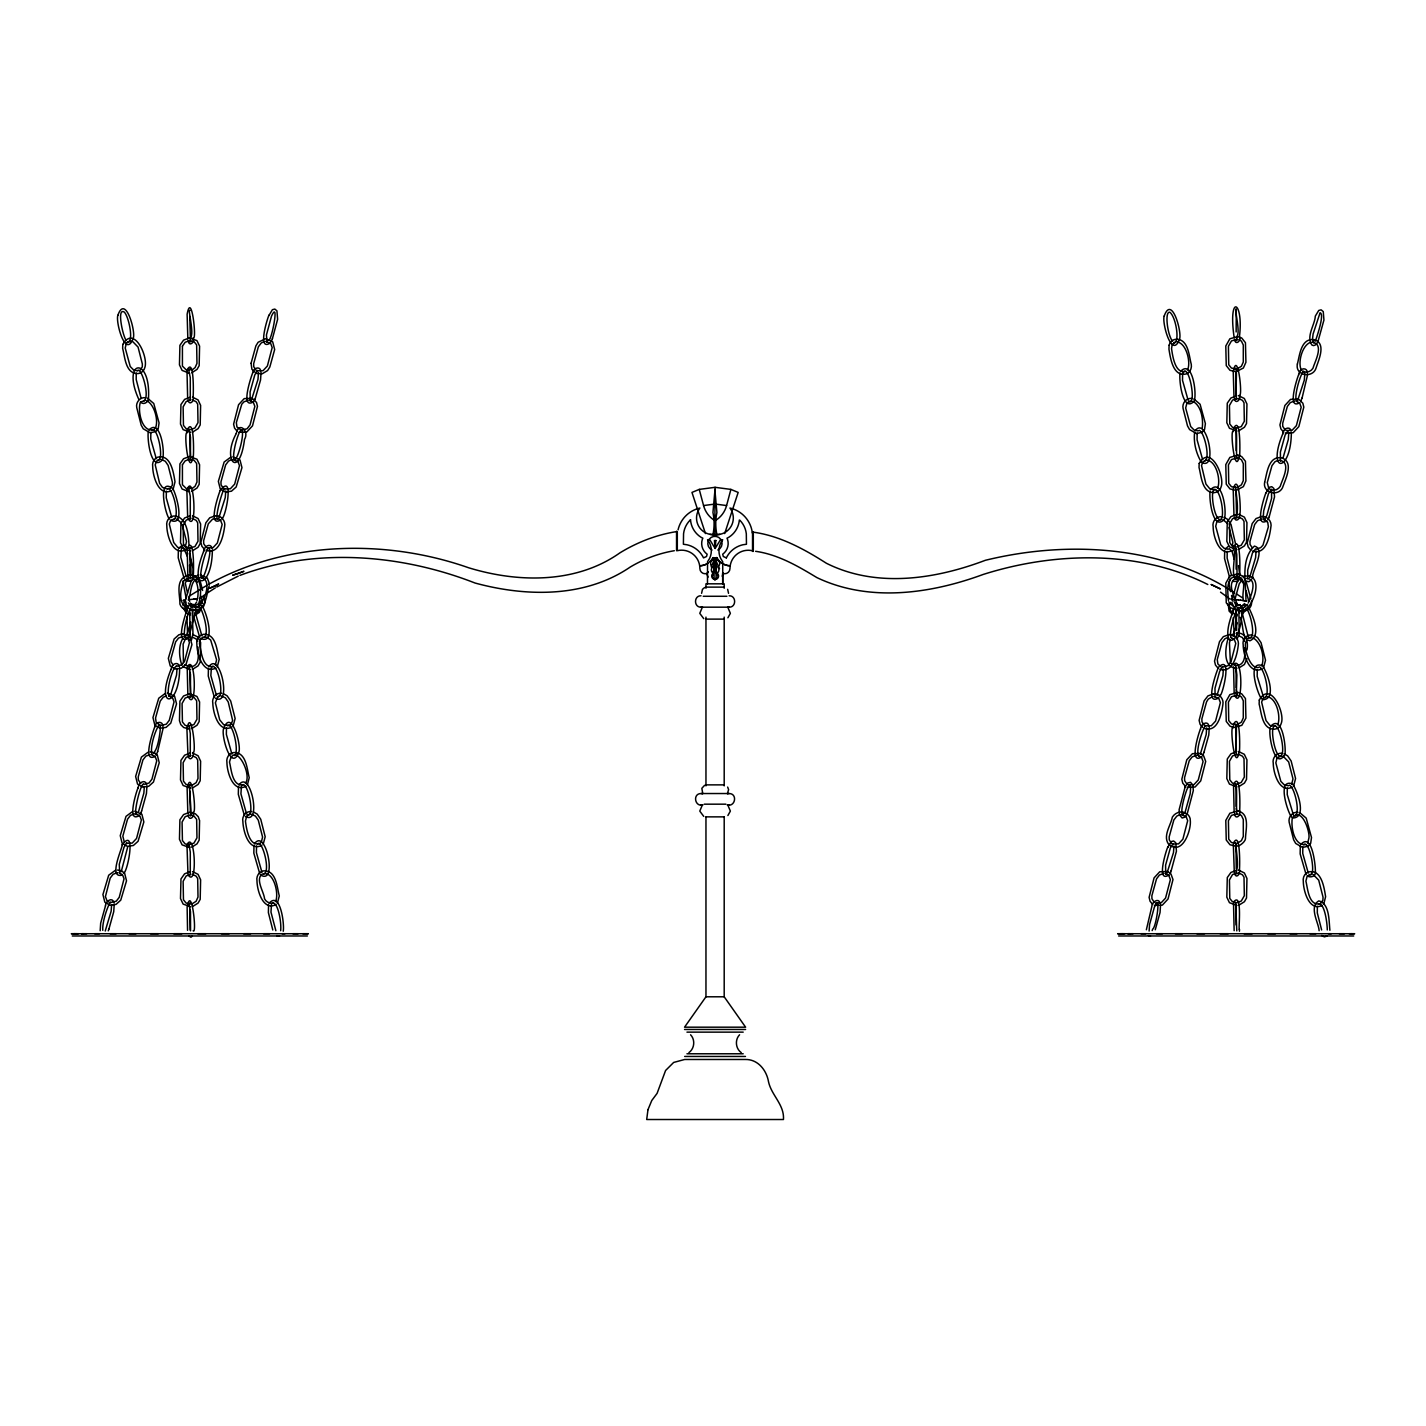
<?xml version="1.0" encoding="UTF-8"?>
<svg xmlns="http://www.w3.org/2000/svg" width="1426" height="1426" viewBox="0 0 1426 1426"><rect width="100%" height="100%" fill="white"/><g stroke="black" fill="none" stroke-linecap="round" stroke-linejoin="round"><path stroke-width="1.5" d="M127.752 846.723L121.246 871.643M163.081 728.454L157.626 751.627M195.772 610.346L188.927 636.78M1146.361 929.77L1151.798 906.669C1151.691 902.319 1158.607 897.132 1160.194 903.3M1307.517 375.02L1302.063 398.086M1239.444 612.823L1239.372 609.793M189.533 373.291L182.1 370.404L179.462 364.878L179.908 345.324L183.562 340.154L189.426 337.891L196.948 340.618L199.587 346.144L199.159 365.698L197.038 369.405L191.708 372.774M186.913 491.827L187.644 516.675M189.533 491.899L182.1 489.011L179.462 483.485L179.908 463.931L183.562 458.762L189.426 456.498L196.948 459.225L199.587 464.751L199.159 484.305L197.038 488.013L191.708 491.382M1236.289 394.556L1235.861 371.794L1243.365 368.033L1245.914 362.293L1245.451 342.703L1241.707 337.998L1237.893 336.607M1233.24 490.455L1233.971 515.303M1235.861 490.526L1243.365 486.64L1245.914 480.918L1245.451 461.311L1241.707 456.605L1237.893 455.215M1233.24 608.938L1233.24 613.394M1236.681 632.574L1236.609 633.982M1236.057 668.812L1236.146 687.778M728.543 593.323L727.652 589.312M187.002 371.402L187.644 398.068M187.198 431.08L187.127 432.898C183.294 429.957 188.749 480.009 193.17 456.338C193.597 461.454 194.988 414.752 187.359 429.654M187.198 549.687L187.858 576.354M187.198 668.295L187.858 694.961M189.605 727.581L189.533 729.114L183.669 727.492L180.781 724.586L179.462 720.7L179.908 701.146L183.562 695.977L189.426 693.713L196.948 696.441L199.587 701.966L199.159 721.52L197.038 725.228L191.708 728.597M187.002 845.85L187.982 874.031M189.747 788.792L189.818 787.259M189.533 847.721L189.605 846.188M1233.526 429.725L1233.437 431.525C1229.497 427.265 1235.13 479.421 1239.497 454.983C1239.854 460.509 1241.422 413.433 1233.686 428.299M1236.128 430.064L1236.146 450.563M1233.526 548.333L1233.437 550.133C1237.447 549.973 1228.267 582.325 1238.552 579.152M1236.128 548.671L1236.146 569.17M1233.526 666.94L1234.185 693.589M1233.33 725.87L1233.24 727.67C1229.301 723.41 1234.934 775.584 1239.301 751.128C1239.729 756.243 1241.101 709.542 1233.472 724.444M1235.932 726.208L1236.289 750.379M1233.526 785.548L1234.15 812.054M1233.33 844.477L1234.31 872.659M1236.128 785.886L1236.146 806.385M1235.932 844.816C1236.502 848.88 1245.308 842.267 1245.468 838.773C1245.575 830.217 1250.406 813.515 1237.893 811.038M1233.526 904.155L1234.15 930.661M1236.128 904.494L1236.146 924.993M1236.805 930.893L1235.629 902.195M1239.426 931.231L1239.497 929.413C1237.804 933.495 1243.026 891.179 1233.9 901.624M1239.747 575.409L1238.534 565.605M1327.285 929.93C1327.178 921.891 1324.398 902.997 1318.622 903.799M1329.905 930.251C1328.836 920.893 1329.727 903.603 1318.765 900.875C1308.587 906.9 1318.783 923.068 1319.121 930.732M716.904 534.643A54.313 54.313 0 0 1 716.904 512.504L714.925 490.366L712.947 512.504A54.313 54.313 0 0 1 712.947 534.643L716.904 534.643A16.595 16.595 0 0 0 729.969 508.048A29.019 29.019 0 0 1 752.358 533.092M298.123 933.727L292.936 933.709M1344.451 933.727L1339.264 933.709M187.002 490.009C194.203 469.404 197.679 536.515 187.982 518.208M187.002 608.635L187.448 605.854M190.139 636.656L189.658 609.526M1236.271 310.137L1236.146 331.955M1233.33 488.655C1239.426 469.368 1241.654 519.064 1239.301 513.913C1241.351 518.547 1235.023 523.538 1234.31 516.836M183.098 605.747L184.364 601.006M202.1 605.747L199.319 612.467L195.059 614.927M1228.16 603.858L1229.105 611.077L1232.581 614.553M182.902 581.024L186.2 598.599M188.981 545.124C188.535 535.748 187.412 516.319 173.794 515.998C168.945 516.301 165.879 521.488 166.824 525.998C166.842 534.75 172.493 556.39 185.808 549.812M192.581 615.604L193.045 609.045M150.853 432.345L150.746 439.012L156.272 458.726M166.361 491.15L166.254 497.817L171.78 517.513M196.414 609.419L196.307 616.085L201.85 635.782M226.467 727.706L226.36 734.372L231.903 754.069M238.481 786.492L238.32 794.353L244.292 815.066M253.988 845.279L253.828 853.14L259.799 873.871M256.52 845.975L256.413 852.641L261.956 872.355M268.551 904.761L268.391 912.64L272.794 929.984M280.672 930.697C281.653 922.462 277.91 901.357 272.295 903.05M283.239 931.249C284.576 924.191 280.298 890.68 269.104 903.211M1180.086 372.935C1178.714 379.69 1182.742 413.522 1194.204 401.116C1197.074 393.113 1192.279 358.995 1180.639 371.366M1182.617 373.63L1182.51 380.296L1188.054 399.993M1194.596 432.559C1193.419 442.559 1196.147 453.664 1201.387 462.184M1197.18 433.112L1197.074 439.778L1202.599 459.475M1210.139 491.204C1208.767 497.977 1212.795 531.809 1224.257 519.403C1227.251 511.453 1222.1 477.193 1210.692 489.653M1224.667 550.846L1224.542 558.564L1229.675 577.762M1227.233 551.399L1227.126 558.047L1231.476 575.141M1242.438 611.701L1243.151 609.045M1257.286 669.667L1257.179 676.334L1263.489 697.011M1270.227 727.902C1268.088 734.497 1274.88 771.448 1284.915 754.39C1286.288 747.616 1282.277 713.802 1270.816 726.208M1300.28 846.188L1300.155 853.907L1306.127 874.619M187.145 369.976C194.899 355.127 193.312 402.203 192.973 396.66C195.023 401.294 188.695 406.285 187.982 399.583M187.359 548.261C195.095 533.413 193.526 580.489 193.17 574.945C195.219 579.58 188.892 584.571 188.179 577.869M187.359 666.869C195.719 651.825 197.109 714.159 188.179 696.494M187.145 844.424C194.899 829.914 197.822 887.899 188.339 875.261M1233.686 546.907C1241.422 532.041 1239.854 579.116 1239.497 573.591L1238.677 578.92M1233.686 784.122C1241.422 769.274 1239.854 816.332 1239.497 810.806C1241.547 815.44 1235.219 820.431 1234.506 813.729M1233.472 843.051C1241.226 828.203 1239.64 875.279 1239.301 869.735C1240.923 873.033 1236.449 879.361 1234.666 873.888M1246.948 658.759L1244.417 664.48L1239.069 667.849M136.254 373.006L136.201 379.53L141.049 397.997M148.322 431.65C146.949 438.424 150.96 472.256 162.421 459.849C165.398 452.202 160.336 417.711 148.874 430.099M178.375 549.937L178.214 557.798L184.168 578.51M193.027 576.567L193.187 568.689L189.266 553.27M208.428 668.206L208.267 676.084L214.239 696.797M1239.39 577.173L1236.912 581.345L1232.634 581.434M1287.304 788.097L1287.232 794.603L1293.542 815.298M1302.811 846.884L1302.74 853.408L1308.284 873.104M1317.357 906.366L1317.303 912.89L1321.635 929.966M705.46 533.574L691.966 492.416L699.239 489.403L703.571 505.553A24.866 24.866 0 0 0 715.068 520.74A24.866 24.866 0 0 0 726.583 505.553L730.896 489.403L738.169 492.416L724.693 533.574M185.647 599.473L191.423 580.15M188.25 599.954C191.779 593.145 189.622 580.596 198.749 577.797M105.488 905.831L100.676 923.175L100.177 930.715M138.197 787.722L138.179 787.812C137.983 786.35 125.417 824.585 139.409 815.44M170.906 669.614L170.87 669.703C154.828 709.631 179.498 708.045 179.64 667.992M203.615 551.523L203.579 551.595C187.537 591.523 212.207 589.936 212.349 549.883M236.288 433.486C221.565 460.099 239.301 479.992 244.541 439.333C249.603 431.044 238.712 420.973 236.306 433.415M269.015 315.306L268.997 315.396C268.801 313.934 256.234 352.169 270.227 343.024M190.799 622.021L186.663 635.443M108.911 929.092L113.723 911.749L114.24 904.209M141.62 810.984L146.432 793.64L146.931 786.1M272.437 338.586L277.624 319.299L276.929 310.85L274.826 309.068L272.402 309.692L268.997 315.396M209.248 585.747C206.253 593.929 206.681 609.383 194.809 610.275C189.961 610.595 185.558 606.442 185.523 601.612M1231.975 600.239L1236.805 582.806L1240.638 577.78M1234.577 600.702L1239.265 583.751L1242.189 579.919M1167.841 847.222L1167.805 847.311C1167.609 845.85 1155.042 884.084 1169.035 874.94M1200.532 729.132L1200.514 729.203C1200.318 727.759 1187.751 765.976 1201.744 756.85M1233.24 611.023L1233.205 611.094C1217.18 651.022 1241.85 649.436 1241.975 609.401M1265.949 492.915L1265.914 493.004C1266.003 491.738 1253.026 529.189 1267.019 520.793M1298.658 374.824L1298.623 374.895C1298.712 373.648 1285.735 411.098 1299.728 402.702M1282.634 434.181L1282.616 434.253C1266.573 472.986 1290.94 473.735 1291.368 432.541M1237.126 622.77L1232.991 636.192M1171.245 870.502L1176.432 851.215L1175.755 842.766L1173.634 840.984L1171.209 841.607L1167.805 847.311M1203.954 752.393L1208.767 735.05L1209.284 727.492M1269.354 516.176L1274.541 496.89L1273.864 488.458L1271.742 486.676L1269.318 487.3L1265.914 493.004M1155.256 929.77L1160.051 912.497L1160.55 904.957M1248.285 602.984C1250.388 596.638 1258.677 579.116 1246.52 578.35M190.014 310.494C187.145 307.356 194.613 333.096 190.549 337.784L189.961 341.937L190.977 341.509M1236.342 309.139C1233.615 306.501 1240.887 332.276 1236.877 336.429L1236.289 340.564L1237.073 340.119M181.316 549.491L180.799 557.299L186.343 576.995M211.387 667.778L210.852 675.567L216.395 695.282M241.44 786.047L240.923 793.854L246.448 813.551M271.493 904.334L270.976 912.123L275.878 930.715M1182.582 373.772C1188.339 359.619 1197.234 406.784 1188.821 400.973M252.937 372.436C253.365 368.211 259.889 365.609 260.78 370.974M220.228 490.544C234.951 471.346 225.308 519.866 221.636 518.672M254.345 400.581L255.129 398.941M204.221 549.901C204.631 545.837 210.959 543.039 211.993 548.244M187.519 608.635C188.161 603.145 195.95 602.467 195.647 608.635M171.512 667.992C171.94 663.767 178.464 661.183 179.355 666.53M154.81 726.743C155.452 721.253 163.241 720.576 162.956 726.743M122.119 844.852C136.843 825.672 127.199 874.174 123.527 872.979M138.536 811.733L143.866 793.07L144.329 786.51M140.211 814.246L141.014 812.606M1299.264 373.202C1299.888 367.694 1307.678 367.035 1307.392 373.184M1283.24 432.559C1283.685 428.335 1290.209 425.732 1291.083 431.08M1318.105 341.081L1323.934 320.048L1323.257 311.617L1321.136 309.834L1318.729 310.458L1315.307 316.144C1314.915 324.754 1305.753 336.625 1311.973 345.092C1314.754 346.946 1317.357 343.256 1318.159 340.957M1282.972 458.174L1288.302 439.511L1288.765 432.951M1233.847 609.401C1234.274 605.177 1240.816 602.574 1241.689 607.939M1267.964 519.438L1268.748 517.798M1251.957 578.796L1252.741 577.173M1185.131 786.867L1187.715 782.999L1190.567 782.321L1192.902 785.209L1193.33 790.539L1187.288 813.497L1184.756 817.223L1182.136 817.989L1179.552 815.03L1179.124 809.701L1185.184 786.742M1219.248 696.904L1220.032 695.264M1202.546 755.637L1203.348 754.015M1169.855 873.746L1170.639 872.106M202.403 603.448L201.405 596.389M252.972 372.311C253.275 370.475 238.748 410.741 253.543 401.776M272.455 338.497L271.029 341.83M220.281 490.419C220.567 488.583 206.057 528.832 220.834 519.884M255.094 399.066L260.548 379.976L261.065 372.436M203.579 551.595L204.257 549.776M187.572 608.51C188.089 606.852 173.259 646.352 188 638.135M170.87 669.703L171.548 667.867M154.864 726.618C155.381 724.961 140.55 764.461 155.291 756.243M138.179 787.812C138.037 783.284 145.22 778.275 146.646 784.639M122.155 844.727C123.509 845.475 107.681 878.434 121.727 875.207M157.662 751.555L156.236 754.889M105.471 905.902C105.328 901.392 112.511 896.366 113.937 902.747M140.96 812.731L141.637 810.913M108.251 930.839L108.929 929.021M1298.623 374.895L1299.3 373.077M1282.616 434.253L1283.293 432.434M1302.098 397.997L1300.672 401.33M1233.205 611.094L1233.9 609.276M1268.712 517.923L1269.39 516.105M1252.688 577.298C1251.244 572.575 1266.395 549.028 1254.399 546.105C1240.263 559.402 1246.074 582.699 1245.914 599.526M1200.514 729.203C1200.371 724.693 1207.555 719.667 1208.981 726.03M1219.996 695.389C1221.85 697.635 1233.151 653.447 1218.624 667.136C1218.303 666.744 1203.366 706.476 1218.446 698.098M1203.294 754.14L1203.972 752.304M1170.586 872.231L1171.281 870.413M1152.155 930.59L1152.743 929.039C1156.183 927.47 1161.53 890.822 1154.311 907.399L1149.57 924.511L1149.106 931.071M1202.225 428.21C1203.401 419.458 1201.458 405.875 1193.045 401.472M1232.278 546.479L1232.848 542.272L1229.087 527.477M1229.943 579.901L1228.945 583.715L1230.567 591.612M1233.971 664.177C1243.294 655.532 1242.741 711.788 1234.506 695.122M185.683 601.754L184.881 607.815L186.949 611.398M200.3 607.815L198.232 611.398L194.667 613.465M1230.424 602.325C1227.323 607.351 1231.44 614.481 1237.34 614.303M1246.52 608.777L1242.082 614.553M196.663 602.057L193.9 605.943M198.267 604.891C202.439 594.963 202.51 569.437 185.362 576.229C175.416 581.612 180.122 595.284 179.908 604.071C180.977 607.387 184.061 609.793 187.483 610.275M1228.142 638.42C1225.219 647.547 1222.456 668.099 1237.002 668.206M1230.406 639.811L1229.444 642.716L1230.388 662.43M268.765 340.493C272.081 338.96 279.407 299.317 271.51 316.126L266.43 335.003L267.036 342.097M170.657 694.801L176.557 674.961L177.038 668.402M153.955 753.534L155.131 750.807C158.571 746.154 162.118 723.142 159.142 724.782C154.347 731.716 149.16 750.379 152.582 755.334M105.239 931L111.157 911.161L111.62 904.601M1315.093 341.242L1316.269 338.515C1317.802 333.88 1324.469 313.97 1320.084 312.722L1313.096 334.005L1312.508 339.21L1313.827 342.935M1249.675 577.459L1255.593 557.619L1256.056 551.06M1216.966 695.567L1222.884 675.728L1223.365 669.15M1200.282 754.301L1206.2 734.461L1206.663 727.902M190.121 369.013L188.499 368.942L190.282 377.64L190.282 400.474M190.121 487.621L188.499 487.549L190.282 496.248L190.282 519.082M178.927 548.368L182.047 545.32M190.335 665.906L188.695 665.835L190.478 674.534L190.478 697.367M208.98 666.655C220.281 650.238 232.099 707.795 215.326 698.116M239.033 784.924C250.352 768.507 262.152 826.082 245.379 816.403M192.35 936.116L190.959 937.203L189.034 936.044M254.541 843.729C265.913 827.223 277.678 885.403 260.744 875.047M1195.184 430.866C1206.414 414.467 1218.446 471.739 1201.53 462.327M1225.255 549.135L1228.606 546.033M1300.868 844.477C1312.027 831.821 1315.503 865.493 1315.36 870.751C1317.196 880.198 1300.993 876.348 1311.813 874.245M727.385 793.605L728.615 789.683L727.652 787.081M257.536 843.818C262.313 839.326 271.118 872.373 263.578 873.96M251.368 400.278L257.981 379.405L258.462 372.828M218.677 518.369L225.272 497.496L225.754 490.936M1166.878 873.443L1173.491 852.57L1173.955 846.01M138.732 399.227C120.925 359.887 151.067 355.252 148.464 398.656C148.215 402.488 143.224 405.394 140.514 401.936C137.181 410.26 141.958 433.914 154.24 429.351M155.131 428.566C159.07 421.686 154.561 404.36 146.718 400.706M173.134 489.278L175.006 481.863C173.58 473.289 171.12 454.021 157.751 457.176C153.901 458.512 151.976 462.915 152.707 466.765C152.725 475.518 158.375 497.157 171.69 490.58M175.327 518.654L170.639 520.365L169.32 524.055L173.722 542.522L177.822 547.513L183.223 547.869M217.305 666.798L219.176 659.382C216.805 650.916 216.449 633.875 203.722 634.285C198.963 634.713 195.95 639.811 196.877 644.285C196.895 653.037 202.545 674.676 215.861 668.099M247.358 785.066L249.229 777.669C246.965 769.256 246.431 752.072 233.775 752.554C229.033 752.981 226.003 758.079 226.93 762.553C226.966 771.306 232.598 792.945 245.914 786.368M261.243 842.445L262.58 837.115L258.284 820.182L255.486 816.135L251.386 814.246M1187.448 369.994C1190.977 363.683 1187.127 344.094 1177.484 341.901M1291.724 784.05L1292.99 778.899L1288.658 761.912L1283.204 756.297M1293.685 785.833L1295.574 778.507L1291.136 760.985L1287.589 755.833L1284.006 753.766M1307.25 875.849L1305.895 881.108C1307.678 888.113 1308.712 906.152 1319.745 903.763M1323.738 904.102L1325.61 896.704C1324.184 888.113 1321.742 868.862 1308.373 871.999C1304.54 873.354 1302.58 877.739 1303.311 881.589C1303.346 890.341 1308.979 911.98 1322.294 905.403M705.959 816.955L705.959 996.792L684.551 1027.183L745.602 1027.183L724.194 996.792L724.194 816.955M183.045 638.064C178.197 645.728 179.052 656.905 181.833 665.211M185.006 639.864L183.134 644.071L183.437 662.448M1244.595 603.537L1240.014 607.868M1247.572 604.428L1243.971 607.636L1238.231 607.904M1244.238 610.31L1241.333 613.233M739.577 1034.777C734.729 1039.75 735.566 1048.645 741.253 1052.638M1251.137 579.99L1248.873 581.719L1246.342 581.184M1236.431 577.566L1234.506 579.384M140.693 401.972L145.274 400.367M170.71 520.365C186.289 527.281 175.416 491.81 172.671 488.494C156.504 476.32 165.897 517.103 169.623 519.028M185.291 546.746L186.539 541.595L182.225 524.59M203.08 607.672L205.201 602.235L204.078 596.282M215.344 665.015L216.592 659.792L210.656 639.989L206.823 637.262L202.884 637.155L200.032 639.668L199.462 643.786C201.226 650.702 202.171 668.723 213.294 666.441M233.133 725.941L235.13 718.508L230.691 701.004L227.144 695.852L223.561 693.767M245.415 783.302C252.723 774.175 234.434 740.147 229.515 762.072C231.279 768.97 232.242 787.009 243.347 784.728M263.204 844.228L265.183 836.777L260.744 819.273L257.215 814.121L253.614 812.054M275.468 901.571C279.407 894.458 273.667 869.147 261.814 874.316C255.397 879.967 263.881 891.589 264.576 898.861C266.02 902.123 270.869 904.084 273.275 903.068M277.321 903.46L279.3 895.938C276.929 887.471 276.555 870.43 263.828 870.84C259.086 871.268 256.056 876.366 256.983 880.84C257.019 889.592 262.651 911.232 275.967 904.654M1217.501 488.262C1220.834 481.578 1217.198 462.38 1207.537 460.17M1261.671 665.782C1265.022 658.349 1261.422 642.199 1253.151 638.028M1263.525 667.671L1265.522 660.22L1261.065 642.716L1257.536 637.565L1253.953 635.497M1277.625 724.818C1280.958 718.151 1277.304 698.936 1267.643 696.726M1307.678 843.105L1308.925 837.953C1310.066 831.625 1301.885 806.421 1292.366 817.74C1290.726 826.135 1293.756 845.832 1305.485 844.584M191.494 640.007L192.973 633.893L192.26 609.187M190.014 784.942C188.107 780.753 192.385 816.617 190.478 815.975M727.884 617.779L730.379 613.358L727.795 607.262M727.884 815.529L730.379 811.109L727.795 805.013M151.744 430.367C157.52 425.162 164.703 461.008 157.733 460.206M195.273 605.747L197.786 604.071L201.636 605.444M211.868 666.922C217.661 661.789 225.165 697.777 217.643 696.654L215.397 702.84L219.711 719.845L223.757 724.8L229.105 725.549L231.297 724.051L232.616 720.38L228.213 701.913L225.433 697.849L221.315 695.977M227.358 725.727C232.616 721.075 239.657 752.536 234.47 755.62M241.921 785.209C247.589 779.309 255.735 818.916 247.09 814.389M1303.756 844.762C1309.193 839.112 1316.305 874.405 1310.458 874.762L1309.531 874.477M702.358 607.262L699.774 613.358L703.749 618.652M702.358 805.013L699.774 811.109L703.749 816.403M137.894 370.19C142.154 368.906 149.89 396.713 144.151 400.831M140.122 370.118L142.279 366.892L142.35 364.004L138.055 347.071L132.6 341.474M167.947 488.476C172.635 487.817 179.801 515.125 174.204 519.1M170.175 488.387L172.296 485.286L172.421 482.362L168.108 465.357L165.327 461.293L161.209 459.422M187.59 578.528L185.255 583.091L187.501 593.056M688.883 1052.638C694.569 1048.645 695.407 1039.75 690.576 1034.777M1242.474 605.622L1246.93 605.373M1320.797 903.228L1322.9 900.109L1323.043 897.186L1318.711 880.181L1313.275 874.584M1327.25 936.026L1324.308 936.846L1321.759 935.438M200.121 598.367L204.346 595.052M307.374 935.973L72.298 935.973M1353.702 935.973L1118.626 935.973M190.282 903.264L188.695 903.05L190.478 911.749L190.549 930.839M206.021 593.893L215.344 587.851M189.159 596.139L206.895 585.373M704.622 587.53L702.483 589.312L701.592 593.323M704.622 785.298L701.842 788.311L702.768 793.605M186.2 638.741L187.572 637.868M1238.838 605.462L1240.228 604.588M1230.923 635.247L1234.72 633.34M194.328 577.031L198.089 575.248M216.77 587.013L238.267 576.086M208.481 584.446C286.555 540.917 385.287 538.475 468.637 567.762C518.066 582.877 576.068 583.822 619.864 552.896C637.172 542.29 656.459 534.768 676.548 531.613M186.075 576.336L191.601 575.052M197.84 606.906L191.797 607.102M231.796 727.135C218.374 733.695 212.991 712.091 212.813 703.321C211.583 698.08 216.182 692.412 221.672 693.339M260.352 843.229C249.158 847.882 246.288 827.936 245.45 821.109L246.698 815.957L250.085 814.228M261.849 845.422C248.338 851.946 243.151 830.413 242.883 821.608C241.636 816.349 246.235 810.681 251.725 811.608M1232.117 550.579C1218.873 557.138 1213.116 535.516 1213.152 526.764C1211.904 521.506 1216.503 515.838 1221.993 516.782M1235.094 578.671C1226.574 583.84 1235.059 597.957 1237.608 605.194M1262.188 668.847C1248.926 675.425 1243.187 653.803 1243.205 645.033C1241.957 639.793 1246.556 634.124 1252.046 635.051M1292.241 787.134C1278.997 793.694 1273.24 772.072 1273.258 763.32C1272.01 758.079 1276.627 752.393 1282.099 753.338M190.371 580.685L187.822 581.255L185.273 579.847M181.904 548.475L183.241 548.172L180.496 542.718L180.942 523.164L184.596 517.995L190.46 515.731M200.139 609.668L194.31 609.686M1185.256 371.473C1174.935 373.683 1172.671 355.876 1171.548 348.764L1172.136 344.629L1176.04 341.884M1215.308 489.76L1209.979 489.011L1205.933 484.038L1201.53 465.571L1202.956 461.774L1206.111 460.152M1275.432 726.315L1270.085 725.567L1266.038 720.593L1261.636 702.145L1262.973 698.455L1266.217 696.708M190.478 460.152L190.478 437.301L188.909 428.816M190.478 578.76L190.549 575.017C191.672 569.723 189.961 549.866 189.569 547.798M190.282 756.297L190.282 733.463L188.874 725.139M190.282 874.904L190.282 852.071L188.874 843.764M169.141 696.512C165.737 691.2 172.564 666.619 176.521 666.227M136.201 814.709C133.723 812.713 139.873 786.1 143.26 784.015M1238.428 607.387C1236.716 607.013 1227.768 633.821 1231.351 637.921M1205.754 725.424C1203.972 725.638 1194.881 750.593 1198.749 756.083M1173.045 843.532L1170.3 848.114L1165.595 865.154L1165.702 874.102M239.889 575.409C315.164 547.192 400.991 554.108 475.036 583.02C526.069 596.906 584.927 597.993 630.221 567.049C643.768 558.992 658.759 553.324 674.32 550.721M192.742 432.007L198.089 428.638L200.193 424.93L200.62 405.376L198.071 399.922L192.599 397.194M192.742 550.614L198.089 547.245L200.193 543.538L200.62 523.984L198.071 518.529L192.599 515.82M186.396 635.461L188.392 634.695M192.047 666.637C200.531 664.266 197.875 653.447 198 647.083M192.742 669.222L198.089 665.853L200.193 662.145L200.62 642.591L198 637.065L192.599 634.427M1237.322 368.817L1241.404 366.25L1243.294 362.026L1243.294 345.021L1241.422 341.135L1238.962 339.602M192.047 785.245L196.128 782.678L198 778.453L197.679 759.969L196.146 757.562L192.26 755.673M192.742 787.829L198.089 784.46L200.193 780.753L200.62 761.199L198.071 755.744L192.599 753.035M1239.069 430.634L1244.417 427.265L1246.52 423.558L1246.948 404.004L1244.31 398.478L1238.855 395.822M191.708 847.204L197.038 843.835L199.159 840.128L199.587 820.592L198.267 816.706L195.38 813.8L189.426 812.339L183.562 814.585L179.908 819.772L179.462 839.308L182.1 844.852L189.622 847.561M1237.322 487.425L1241.404 484.858L1243.294 480.633L1243.294 463.628L1241.493 459.832L1238.962 458.209M192.047 903.852L196.128 901.285L198 897.061L197.679 878.576L196.146 876.17L192.26 874.281M192.742 906.437L198.089 903.068L200.193 899.36L200.62 879.824L198.071 874.352L192.599 871.643M1239.069 549.242L1244.417 545.873L1246.52 542.165L1246.948 522.629L1244.399 517.157L1238.927 514.447M1237.322 724.64L1241.404 722.073L1243.294 717.848L1243.294 700.843L1241.422 696.975L1238.962 695.442M1239.069 786.475L1244.417 783.106L1246.52 779.398L1246.948 759.844L1244.31 754.301L1238.855 751.662M1237.322 843.265L1241.404 840.68L1243.294 836.474L1243.294 819.451L1241.493 815.654L1238.962 814.05M1239.069 905.082L1244.417 901.713L1246.52 898.006L1246.948 878.452L1244.399 872.997L1238.927 870.27M264.149 341.598L261.279 342.953L258.356 346.785L253.65 363.737L253.757 366.714L256.056 370.225M230.798 457.14L224.132 462.042L218.356 481.364L220.264 488.993L225.415 492.023L231.475 491.186L236.181 486.979L241.957 467.639L239.978 459.921L232.901 456.855M231.458 459.707L228.57 461.061L225.647 464.894L220.959 481.845L221.048 484.822L223.347 488.316M165.38 693.339L158.732 698.241L152.956 717.581L154.864 725.21L160.015 728.223L166.076 727.385L170.763 723.178L176.539 703.856L174.578 696.12L167.484 693.054M166.04 695.906L163.17 697.278L160.229 701.093L155.541 718.044L156.165 722.412L160.514 725.62L166.325 724.158L169.266 720.326L174.061 701.824L172.528 697.795L168.981 695.799M148.072 752.215L141.406 757.117L135.63 776.457L137.538 784.068L142.689 787.099L148.75 786.261L153.455 782.054L159.231 762.732L157.323 755.103L154.061 752.643L150.176 751.93M1310.476 342.365C1301.867 345.413 1297.642 363.274 1301.332 369.994M132.671 811.447L126.023 816.349L120.247 835.672L122.155 843.301L127.306 846.331L133.367 845.493L138.072 841.287L143.848 821.964L141.869 814.228L134.775 811.162M115.363 870.323L108.697 875.225L102.922 894.548L104.829 902.177L109.98 905.207L116.041 904.369L120.747 900.163L126.522 880.822L124.615 873.211L121.442 870.805L117.467 870.038M1277.767 460.455L1274.897 461.828L1271.974 465.66L1267.268 482.612L1268.694 488.191M1242.456 576.692C1272.741 568.885 1244.328 634.855 1231.832 602.36M1227.75 637.44L1224.881 638.795L1221.939 642.627L1217.251 659.578L1217.875 663.946L1220.906 666.78M1212.367 696.672L1208.268 699.114L1206.556 701.859L1201.868 718.811L1201.958 721.788L1204.275 725.281M1179.659 814.763L1176.789 816.135L1173.848 819.968L1169.16 836.919L1169.267 839.896L1171.566 843.39M204.257 637.386C209.087 633.269 204.078 614.873 200.567 608.296M1199.141 430.331C1204.15 431.294 1210.852 459.029 1204.453 461.097M1229.212 548.618L1232.082 551.505L1234.221 559.277M1259.265 666.887C1264.149 668.063 1270.495 693.571 1265.129 697.635M279.532 936.009L276.68 935.616M1289.318 785.173C1294.22 786.332 1300.548 811.84 1295.2 815.904M1237.073 458.744C1235.754 455.66 1237.572 431.935 1235.629 427.747M1237.073 577.352L1236.805 554.554L1235.237 546.051M1237.073 638.955L1239.212 634.32L1238.855 609.526M1237.073 695.959L1236.289 696.405L1236.877 675.015L1235.629 664.962M1237.073 814.567C1235.754 811.501 1237.572 787.758 1235.629 783.587M190.46 397.123L184.596 399.387L180.942 404.556L180.496 424.11L183.134 429.636L190.674 432.363M190.674 399.797L186.2 401.526L183.134 406.856L183.455 425.34L186.093 428.62L188.945 429.654M190.46 429.689L194.934 427.96L198 422.631L197.679 404.146L196.146 401.74L192.26 399.85M190.674 518.404L186.2 520.134L183.134 525.463L183.455 543.948L186.093 547.227L188.945 548.261L194.934 546.568L198 541.238L197.679 522.754L196.146 520.347L192.26 518.458M1236.788 395.751L1230.923 398.014L1227.269 403.184L1226.823 422.738L1229.462 428.281L1237.002 430.991M1237.002 398.424L1232.51 400.153L1229.444 405.501L1229.782 423.968L1232.403 427.247L1235.273 428.281L1241.262 426.606L1244.328 421.258L1244.007 402.774L1242.474 400.367L1238.57 398.478M1236.788 514.376L1230.923 516.622L1227.287 521.738L1226.823 541.345L1229.462 546.889L1237.002 549.598M189.622 696.387L185.148 698.116L182.082 703.464L182.421 721.93L185.041 725.21L187.911 726.244L193.9 724.568L196.966 719.221L196.645 700.736L194.007 697.474L191.137 696.441M1237.002 517.032L1232.51 518.761L1229.444 524.108L1229.782 542.575L1231.315 544.999L1235.201 546.889M1236.788 546.924L1241.262 545.213L1244.328 539.866L1244.007 521.381L1242.474 518.975L1238.57 517.085M190.46 752.946L184.596 755.21L180.942 760.379L180.496 779.933L183.134 785.476L190.674 788.186M190.674 755.62L186.2 757.349L183.134 762.696L183.455 781.163L186.093 784.443L190.46 785.512M189.622 814.995L185.148 816.724L182.082 822.071L182.421 840.538L185.041 843.818L187.911 844.852L193.9 843.176L196.966 837.828L196.645 819.344L194.007 816.082L191.137 815.048M1236.788 665.55C1245.433 664.908 1245.379 654.142 1244.328 647.85M190.46 871.571L184.596 873.817L180.977 878.933L180.496 898.54L183.134 904.084L190.674 906.793M190.674 874.227L186.2 875.956L183.134 881.304L183.455 899.77L186.093 903.05L190.46 904.12M1236.788 751.591L1230.923 753.855L1227.269 759.024L1226.823 778.578L1229.462 784.104L1237.002 786.831M1237.002 754.265L1232.51 755.976L1229.444 761.324L1229.782 779.808L1232.403 783.07L1235.273 784.104M1236.788 784.157L1241.262 782.428L1244.328 777.081L1244.007 758.614L1242.474 756.208L1238.57 754.301M1236.788 870.199L1230.923 872.462L1227.287 877.56L1226.823 897.186L1229.462 902.711L1237.002 905.439M1237.002 872.872L1232.51 874.601L1229.444 879.931L1229.782 898.416L1232.403 901.678L1235.273 902.729M1236.788 902.765L1241.262 901.036L1244.328 895.706L1244.007 877.222L1242.474 874.815L1238.57 872.926M119.748 873.354L119.267 864.388L123.973 847.365L126.718 842.766M110.551 902.123C108.501 904.031 102.066 921.036 102.779 930.322M215.486 515.731L209.711 517.798L205.861 522.807L200.906 542.29L201.868 546.247L204.435 549.295M1294.701 401.009L1290.28 402.595L1287.357 406.428L1282.669 423.379L1282.758 426.356L1285.058 429.85M182.778 633.821L178.82 634.82L174.115 639.026L168.339 658.349L170.247 665.978L175.398 669.008L181.458 668.152L186.164 663.946L191.94 644.623L189.961 636.905L182.867 633.821M1261.814 516.479L1256.039 518.565L1252.188 523.574L1247.215 543.056L1248.196 546.996L1250.745 550.062M1261.992 519.117L1257.589 520.704L1254.648 524.536L1249.96 541.488L1250.049 544.447L1252.367 547.958M1256.431 549.153L1260.744 547.584L1262.955 545.213L1268.374 526.8L1267.75 522.433L1264.434 519.688L1266.894 515.285L1271.6 498.262L1271.493 489.296L1268.409 493.806L1263.703 510.847L1263.222 517.406L1263.81 519.795L1264.809 519.652L1263.4 519.224M150.265 754.568L145.844 756.136L142.921 759.969L138.233 776.92L138.322 779.897L140.621 783.409M1229.105 634.588L1223.33 636.656L1219.48 641.682L1214.524 661.147L1215.487 665.104L1218.054 668.17M134.882 813.8L130.461 815.369L127.538 819.201L122.832 836.153L124.187 841.643M1213.722 693.82L1207.947 695.888L1204.097 700.915L1199.123 720.38L1200.104 724.337L1202.653 727.385M1196.592 755.317L1192.172 756.903L1189.248 760.735L1184.543 777.687L1184.649 780.664L1186.949 784.157M184.239 600.275L183.063 600.435L185.469 600.186M185.255 600.203L185.54 600.168M699.239 489.403L715.068 487.318L730.896 489.403M703.571 505.553L713.16 504.287M701.022 595.783C693.696 595.498 693.696 607.458 701.022 607.173L729.132 607.173C736.458 607.458 736.458 595.498 729.132 595.783M701.022 607.173L702.483 606.977M727.242 804.941C735.406 807.205 737.705 793.551 729.132 793.533L701.022 793.533C692.43 793.551 694.729 807.205 702.893 804.941M727.652 793.729L729.132 793.533M701.022 804.941L702.483 804.745M189.319 599.633L197.376 598.742M193.722 599.098L197.572 598.653M248.284 400.26L243.953 401.829L241.76 404.218L236.342 422.613L236.948 426.98L241.297 430.189L247.126 428.727L250.049 424.895L254.862 406.374L253.329 402.364L249.782 400.367M182.884 636.459L178.553 638.046L175.63 641.878L170.924 658.83L171.031 661.807L173.33 665.3M117.467 872.676L113.135 874.245L110.212 878.077L105.417 896.597L106.932 900.608L109.178 902.23M1163.794 873.425L1159.463 875.011L1156.539 878.844L1151.851 895.795L1151.941 898.772L1154.24 902.266M1150.515 936.08L1148.447 935.616M137.734 370.956L133.598 369.958L130.229 366.518L125.221 347.997L126.468 342.846L131.156 341.135M159.783 459.404L156.539 461.133L155.202 464.823L159.605 483.289L162.386 487.335L167.787 489.243M1198.179 430.955L1194.025 429.957L1190.674 426.499L1185.666 407.996L1187.02 402.738L1191.583 401.134M1228.232 549.242L1224.078 548.244L1220.727 544.785L1215.718 526.283L1216.966 521.132L1221.654 519.403M197.857 607.512L195.112 607.155M219.889 695.959L217.839 696.761M1258.285 667.511C1247.982 669.685 1239.96 634.98 1249.889 640.809C1261.974 635.39 1252.456 614.856 1248.107 606.353M1288.355 785.797L1284.202 784.799L1280.833 781.341L1275.842 762.839L1277.09 757.687L1281.76 755.958M269.585 933.709L263.543 933.709M1315.913 933.709L1309.87 933.709M94.669 933.709L99.463 933.709M1140.996 933.709L1145.773 933.709M83.421 933.709L81.549 933.727L86.736 933.709M250.691 933.709L243.65 933.709M76.826 933.709L73.885 933.727L78.519 933.709M75.168 933.709L71.3 933.727L308.373 933.727L302.847 933.709M205.879 933.709L197.768 933.709M229.14 933.709L221.404 933.709M1123.153 933.709L1117.628 933.727L1354.7 933.727L1350.832 933.709M1252.188 933.709L1244.096 933.709M1129.748 933.709L1127.877 933.727L1133.064 933.709M1275.468 933.709L1267.732 933.709M1297.018 933.709L1289.977 933.709M705.959 587.12L724.194 587.12M703.232 596.282L726.904 596.282M705.959 619.116L724.194 619.116M705.959 784.87L724.194 784.87M704.248 804.175L725.905 804.175M705.959 816.866L724.194 816.866M181.904 933.709L173.812 933.709M116.13 933.709L110.087 933.709M136.023 933.709L128.982 933.709M158.268 933.709L150.532 933.709M1120.212 933.727L1124.847 933.709M1162.457 933.709L1156.415 933.709M1182.35 933.709L1175.309 933.709M1204.596 933.709L1196.86 933.709M1228.232 933.709L1220.121 933.709M705.959 996.792L724.194 996.792M684.551 1029.465L745.602 1029.465M686.958 1032.139L743.196 1032.139M686.958 1053.778L743.196 1053.778M684.676 1056.452L745.459 1056.452M1349.174 933.709L1352.115 933.727M1328.39 933.709L1331.331 933.709M282.063 933.709L285.004 933.709M1191.94 398.496C1186.45 397.569 1181.851 403.237 1183.081 408.478L1187.519 425.911L1189.587 429.565L1196.539 433.575L1202.065 432.292L1204.542 429.493L1205.398 423.665L1200.086 404.253L1193.829 398.941M145.612 397.729C140.105 396.82 135.523 402.471 136.771 407.729L141.192 425.144L143.26 428.798L150.211 432.809L155.737 431.543L158.215 428.727L159.07 422.898L153.758 403.487L147.502 398.175M1251.707 637.689L1248.802 637.386M1298.052 812.374C1292.526 811.43 1287.981 817.134 1289.193 822.356L1293.632 839.789L1295.699 843.443L1302.651 847.454L1308.177 846.171L1310.654 843.372L1311.51 837.543L1306.198 818.132L1299.942 812.82M183.348 545.231L187.234 547.976M1237.821 336.589L1229.872 338.782L1225.79 345.983L1226.253 365.591L1229.978 370.297L1235.95 371.758M1237.536 339.245L1231.476 340.921L1228.41 346.268L1228.731 364.735L1231.369 368.015L1235.754 369.084M1237.821 455.197L1229.872 457.39L1225.79 464.591L1226.253 484.198L1229.978 488.904L1235.95 490.366L1236.556 514.822M1237.536 457.853L1231.476 459.529L1228.41 464.876L1228.731 483.343L1231.369 486.623L1235.754 487.71M1237.821 573.805L1229.872 576.015L1225.79 583.216L1226.253 602.806L1229.978 607.512L1233.882 608.92M1237.536 576.46C1225.041 575.765 1227.929 593.002 1228.41 600.489M190.674 550.971L183.134 548.244M1237.821 692.43L1229.872 694.622L1225.79 701.824L1226.253 721.413L1229.978 726.137L1233.882 727.527L1241.814 725.335L1245.914 718.134L1245.451 698.526L1241.707 693.82L1237.893 692.43M1237.536 695.086L1231.476 696.744L1228.41 702.091L1228.731 720.576L1231.369 723.838L1235.754 724.925M190.46 666.905L184.988 664.962M190.674 669.578L183.134 666.851M1237.821 811.038L1229.872 813.23L1225.79 820.431L1226.253 840.021L1229.978 844.745L1235.95 846.206L1236.289 868.987M1237.536 813.693L1231.476 815.369L1228.41 820.699L1228.731 839.183L1231.369 842.445L1235.754 843.532M1235.7 368.14C1237.643 369.477 1234.577 400.599 1237.108 399.084M1235.665 486.694C1235.362 489.118 1238.909 508.369 1236.681 513.966L1236.092 518.119L1237.108 517.691M1235.7 723.962C1237.643 725.317 1234.577 756.422 1237.108 754.907M1235.665 842.534C1235.362 844.958 1238.909 864.192 1236.681 869.789L1236.092 873.942L1237.108 873.514M257.625 370.421L254.791 374.949L250.085 391.99L250.192 400.938M1280.495 461.061L1280.388 452.095L1285.129 434.983L1288.248 430.777M217.429 518.832C214.827 517.085 222.83 488.066 224.827 488.458M191.975 606.549C187.18 611.736 182.831 632.877 184.774 637.137M1311.92 342.151C1324.968 343.719 1314.719 361.741 1312.972 368.229C1310.922 371.847 1305.485 373.416 1302.384 370.974M265.61 341.384L270.708 343.577L272.188 347.587L267.375 366.019L263.061 370.671L257.215 370.885M1279.229 460.259C1292.259 461.828 1282.01 479.849 1280.263 486.337C1278.035 489.867 1273.186 491.613 1269.675 489.082M1261.903 516.479C1266.751 516.194 1271.119 520.383 1271.101 525.231C1269.96 534.59 1266.948 555.516 1252.545 551.096M232.901 459.493L238.017 461.685L239.479 465.696L234.666 484.127L230.352 488.779L224.506 488.993M215.576 515.713C221.262 515.321 225.825 521.078 224.631 526.515C223.383 535.463 219.675 554.928 206.11 550.276M1229.194 634.588C1234.88 634.178 1239.444 639.935 1238.249 645.39C1237.198 654.267 1233.187 673.696 1219.836 669.186M200.193 574.945L207.287 578.029L209.39 583.697M200.193 577.601C213.276 578.19 204.524 602.663 197.661 606.888L199.319 606.923M1222.225 667.154L1228.036 665.692L1230.977 661.86L1235.772 643.429L1234.239 639.329L1230.691 637.333M1213.811 693.82C1219.48 693.41 1224.061 699.168 1222.866 704.604C1221.619 713.553 1217.911 733.017 1204.346 728.365M1213.811 696.458L1218.856 698.562L1220.389 702.572L1215.576 721.093L1211.28 725.745L1205.416 725.959M175.897 666.388L181.726 664.926L184.649 661.094L189.444 642.591L187.929 638.563L184.382 636.584M1181.102 814.567L1186.147 816.652L1187.68 820.681L1182.885 839.183L1178.571 843.853L1172.725 844.067M143.188 784.496L149.017 783.034L151.94 779.202L156.753 760.771L155.22 756.671L151.673 754.675M110.479 902.605L116.308 901.143L119.231 897.31L124.044 878.79L122.511 874.762L118.964 872.783M1230.923 599.063L1232.367 599.223M1231.725 599.223L1232.563 599.312M1234.025 599.401L1238.41 599.936M1234.132 599.419L1236.199 599.669M1238.285 599.9L1240.62 600.203M1240.495 600.186L1246.859 601.006L1242.545 600.435M726.583 505.553L715.068 504.038L715.068 487.318M1234.88 615.497L1237.34 615.818M727.652 606.977L729.132 607.173M701.022 793.533L702.483 793.729M727.652 804.745L729.132 804.941M1238.855 633.037C1246.948 633.875 1248.32 643.572 1246.948 649.989M1238.517 635.693L1242.474 637.582L1244.328 641.468M1235.201 665.496L1231.244 663.518M192.189 637.048L196.146 638.955L197.697 641.468M753.302 532.165C780.004 535.855 803.979 548.992 826.385 563.252C876.224 588.261 935.135 579.312 985.366 560.293C1067.807 540.133 1161.905 545.445 1234.595 592.788M755.62 551.309C778.043 554.5 797.847 566.086 816.902 577.601C869.2 602.538 930.501 593.822 983.102 574.482C1055.08 551.648 1139.16 549.866 1207.804 584.5M1235.736 602.645L1237.875 604.909M190.478 640.31L189.212 639.65M1237.59 578.457L1240.442 579.437M1242.884 608.26L1240.085 607.316M1240.638 610.453C1246.502 612.93 1252.866 607.03 1251.404 600.988M1237.893 573.822L1243.276 576.46L1245.558 580.186M187.911 607.636C177.555 604.838 180.407 588.421 183.972 580.632C197.59 569.687 199.872 591.612 196.966 600.613M1296.109 401.134L1299.656 403.112L1301.189 407.23L1296.377 425.661L1292.063 430.313L1286.216 430.527M1285.236 432.987L1293.186 432.72L1298.836 426.606L1303.81 407.123L1302.829 403.184L1298.587 399.155L1290.548 399.369L1284.897 405.465L1279.924 424.948L1280.905 428.905L1283.453 431.953M238.926 432.221L246.858 431.953L252.509 425.839L257.482 406.374L256.502 402.417L252.277 398.389L244.22 398.603L238.57 404.717L233.597 424.182L234.577 428.139L237.126 431.205M1198 755.441L1201.548 757.42L1203.081 761.537L1198.268 779.969L1193.954 784.621L1188.108 784.835M1187.127 787.295L1195.077 787.027L1200.728 780.913L1205.701 761.431L1203.651 755.869L1200.371 753.409L1192.439 753.677L1186.788 759.773L1181.815 779.256L1182.796 783.213L1185.345 786.261M207.198 547.869L213.044 547.655L217.358 543.003L222.153 524.483L220.62 520.454L218.392 518.85L212.634 519.117L208.321 523.77L203.633 540.721L203.722 543.698L206.039 547.192M1165.292 873.55L1168.839 875.528L1170.372 879.646L1165.559 898.059L1161.245 902.729L1155.399 902.925M1154.418 905.403L1162.368 905.118L1168.019 899.022L1172.992 879.539L1170.942 873.96L1167.68 871.5L1159.73 871.785L1154.08 877.881L1149.106 897.364L1150.087 901.303L1152.636 904.369M136.29 813.907L139.891 815.993L141.37 820.003L136.557 838.435L132.244 843.087L126.504 843.354M1173.794 342.579C1180.104 343.274 1176.165 317.16 1169.837 312.223C1164.382 311.046 1167.537 335.449 1172.546 341.206M127.484 341.812C133.955 342.846 129.178 317.285 124.329 312.116C116.469 307.053 122.921 336.572 126.219 340.44M188.606 612.663L190.531 613.465M190.139 614.927L185.879 612.467L183.419 608.207M1223.9 517.21L1227.483 519.278L1231.012 524.429L1235.576 543.966M1223.098 519.741L1227.857 523.841M176.771 518.993L181.53 523.075M193.508 575.498L195.415 576.371M1238.962 576.817C1247.483 580.578 1241.476 592.521 1243.294 599.241M1232.741 605.907L1228.713 601.861M1255.54 548.867L1252.42 553.092L1247.697 570.204L1247.786 578.796M1262.687 699.703C1277.322 699.649 1267.358 672.519 1262.527 665.692C1246.342 659.632 1257.803 694.658 1261.511 698.74M1292.74 817.989C1307.375 817.918 1297.41 790.788 1292.58 783.961C1276.395 777.901 1287.856 812.927 1291.564 817.009M1222.617 666.851L1219.693 671.272L1214.988 688.312L1215.077 696.904M1236.342 593.84L1242.242 597.672M1220.549 592.164L1229.8 598.938M1240.388 579.402L1244.488 584.393M1218.891 519.242C1225.397 523.164 1222.26 495.517 1216.057 489.795C1209.444 485.803 1213.187 513.485 1218.107 518.28M1278.855 755.655C1286.163 759.238 1281.742 731.698 1276.181 726.351C1269.211 722.608 1273.757 750.005 1278.231 754.835M183.615 548.012L187.341 556.39M190.3 604.285L191.173 605.408M1236.966 607.191L1234.453 602.182M190.656 606.424L188.339 602.931M200.62 638.491C216.895 645.247 205.576 609.508 201.797 605.587M197.091 577.566L200.638 582.717L202.599 590.471M195.38 579.58L197.483 582.129M192.439 605.622L190.353 603.073M1246.128 608.082C1251.475 614.285 1255.86 638.812 1249.426 637.921C1241.28 641.843 1243.686 620.595 1240.05 617.351M1248.16 636.549L1242.313 613.376M199.676 637.297L193.722 616.585M188.82 639.151L188.339 638.046M1246.092 581.576L1250.887 598.973M188.339 756.653C190.121 762.126 194.596 755.78 192.973 752.5C196.788 755.423 191.334 705.389 186.913 729.043L187.982 755.423M200.816 601.006L201.779 603.287M199.515 601.754L200.585 605.747M1190.46 786.189L1189.569 784.781L1187.02 789.309C1184.614 795.245 1179.783 812.374 1182.724 815.44C1183.598 810.271 1190.692 814.852 1190.318 820.663C1191.263 830.485 1182.19 856.456 1168.482 844.067C1162.743 835.761 1170.746 825.476 1172.35 817.116C1174.881 812.963 1180.389 810.699 1184.988 812.624L1190.175 793.819L1190.657 787.259M1304.523 372.329C1302.74 365.448 1292.063 399.868 1297.321 401.437L1304.309 380.154L1304.772 373.594M242.188 430.937C240.424 424.627 232.099 451.044 233.846 459.172C235.682 464.502 243.347 440.741 242.438 432.185M1234.506 339.299C1235.219 345.983 1241.547 340.992 1239.497 336.376C1243.722 300.423 1227.839 293.346 1234.15 337.623M1234.31 398.228C1235.023 404.913 1241.351 399.94 1239.301 395.305C1243.115 398.228 1237.661 348.194 1233.24 371.847L1233.971 396.695M188.179 340.654C188.892 347.356 195.219 342.365 193.17 337.73C197.109 341.99 191.494 289.834 187.127 314.29L187.84 338.978M188.179 815.102C188.892 821.786 195.219 816.795 193.17 812.178C197.002 815.102 191.547 765.049 187.127 788.721L187.858 813.569M1246.11 590.774L1248.802 601.398M1231.547 595.48L1233.027 601.291M189.515 564.928L190.496 575.872L189.747 553.591M188.571 597.316L189.658 601.558M1236.538 514.679L1236.823 516.069M1234.31 635.443L1233.24 617.708M1236.734 692.965L1237.037 694.355M190.211 516.034L190.496 517.442M190.71 695.728L189.747 672.216M190.407 338.497L189.747 316.376M190.407 812.927L189.747 790.824M1236.752 693.107L1236.289 689.649M190.442 457.247L189.747 434.983M187.626 635.14L186.913 616.923M1245.041 604.25L1245.308 606.317M1236.253 609.811L1236.681 630.417M1236.289 808.257L1236.502 810.057M190.175 930.037L189.747 909.431M187.555 930.322L187.127 907.328C191.494 882.872 197.109 935.046 193.17 930.786M716.85 575.284A164.008 163.366 -4.8 0 1 715.103 558.083L715.638 565.748A163.313 161.815 -4.8 0 0 716.85 575.284A5.009 5.009 0 0 1 715.495 579.526M715.478 563.84L715.638 565.748M1236.075 629.971L1235.861 611.166M753.302 531.862L753.302 551.434M752.536 531.862L752.536 551.434M724.194 588.261L724.194 583.822L705.959 583.822L705.959 588.261M724.194 617.119L724.194 785.869M722.732 583.822L722.732 561.773L720.665 558.422A17.878 17.878 0 0 1 720.665 543.11L722.732 539.741L720.486 539.741L715.139 548.475L709.791 539.741L707.546 539.741L709.613 543.11A17.878 17.878 0 0 1 709.613 558.422L707.546 561.773L707.474 583.822M722.679 572.789L722.679 583.822M715.068 516.568L715.068 520.74M714.925 490.366L714.925 534.643M714.925 558.707L714.925 580.043M705.959 617.119L705.959 785.869M677.314 531.666L677.314 550.686A18.253 18.253 0 0 1 699.685 565.783A15.704 15.686 48.6 0 0 708.33 563.003A15.722 15.722 0 0 1 699.685 565.783L699.881 568.528A5.223 5.223 0 0 0 707.189 573.323A6.435 6.435 0 0 0 708.116 577.102M676.548 531.238L676.548 550.686M722.18 576.229A6.435 6.435 0 0 0 722.679 573.323A5.223 5.223 0 0 0 729.969 568.528L730.183 565.783A18.253 18.253 0 0 1 752.536 550.775M714.283 557.958A36.096 35.953 20.2 0 1 711.235 566.924M708.348 571.773A36.096 35.953 20.2 0 1 707.189 573.323M714.355 579.526A5.009 5.009 0 0 1 713 575.284A164.008 163.366 4.8 0 0 714.747 558.083L714.212 565.748A163.313 161.815 4.8 0 1 713 575.284M712.02 550.008A7.13 7.13 0 0 1 709.31 539.081A7.13 7.13 0 0 1 720.558 539.081A7.13 7.13 0 0 1 717.831 550.008M719.506 568.6A36.096 35.953 -20.2 0 1 715.585 557.958M678.045 529.884A29.019 29.019 0 0 1 699.881 508.048A16.595 16.595 0 0 0 712.947 534.643M719.934 534.34A34.064 34.064 0 0 1 709.916 534.34M690.523 519.777L690.523 520.062A22.709 22.709 0 0 0 701.022 537.263L702.858 538.19L702.323 539.385A13.244 13.244 0 0 0 707.136 554.197L706.547 556.496L703.535 557.887A24.349 24.349 0 0 0 686.797 544.732L683.393 544.251L683.553 533.77A22.941 22.941 0 0 1 690.131 520.134L690.523 519.777M200.781 574.535C201.654 588.35 209.925 558.992 209.854 551.648C208.945 538.155 200.656 567.334 200.781 574.66M251.065 363.274L251.903 369.263L256.234 373.345L262.224 373.772L267.589 370.564L269.835 366.981L274.665 349.548L272.687 341.812L265.61 338.746L258.142 342.24L255.896 345.841L251.065 363.274M1264.684 482.131C1262.26 492.647 1277.981 497.032 1282.509 487.728C1285.218 479.546 1294.808 461.703 1281.225 457.746C1268.195 456.124 1266.965 473.592 1264.684 482.131M1297.393 364.022C1294.826 375.787 1313.168 378.763 1316.162 367.73C1318.569 360.029 1326.804 343.006 1313.934 339.655C1300.904 338.033 1299.674 355.484 1297.393 364.022M117.877 315.289C115.381 321.723 125.631 359.566 133.295 338.087C135.844 331.563 125.381 293.809 117.877 315.289M223.543 728.918C221.048 735.353 231.297 773.195 238.98 751.716C241.297 744.746 231.119 707.492 223.543 728.918M1164.204 316.055C1161.691 322.49 1171.94 360.332 1179.623 338.853C1181.94 331.866 1171.762 294.629 1164.204 316.055M715.834 540.525L715.139 548.475L714.444 540.525L715.834 540.525M647.974 1109.678L646.691 1119.517L783.462 1119.517C784.46 1104.633 771.502 1095.471 768.525 1081.781C766.582 1070.32 758.044 1059.268 745.459 1059.482L684.676 1059.482L673.66 1062.441L665.585 1070.498L657.083 1093.385L651.771 1100.515L647.974 1109.678M122.779 344.468L122.654 348.497C124.971 356.856 125.399 373.915 137.966 373.594C141.245 373.345 144.062 370.796 144.81 367.605C148.661 357.284 134.115 324.629 122.779 344.468M1169.106 345.235L1168.963 349.245C1170.389 357.801 1172.867 377.124 1186.218 373.951C1190.068 372.614 1191.993 368.193 1191.28 364.343C1188.945 355.983 1188.518 338.925 1175.951 339.245C1172.725 339.495 1169.944 341.99 1169.16 345.11M1199.159 463.503L1199.034 467.532C1201.352 475.892 1201.779 492.95 1214.364 492.63C1217.626 492.38 1220.442 489.831 1221.191 486.64C1224.916 476.337 1210.692 443.842 1199.213 463.379M1259.283 700.059L1259.14 704.087C1261.457 712.447 1261.903 729.506 1274.47 729.185C1277.749 728.936 1280.566 726.387 1281.297 723.196C1285.254 712.947 1270.477 680.149 1259.283 700.059M182.421 346.108L182.421 366.108L186.414 370.047L192.528 369.601L195.077 367.623L196.966 363.398L196.645 344.914L194.007 341.634L189.622 340.564L185.148 342.293L182.421 346.108M182.421 464.716L182.421 484.715L186.414 488.655L192.528 488.209L195.077 486.23L196.966 482.006L196.645 463.521L194.007 460.241L189.622 459.172L185.148 460.901L182.421 464.716M726.333 557.887L723.303 556.496L722.715 554.197A13.244 13.244 0 0 0 727.527 539.385L726.993 538.19L728.829 537.263A22.709 22.709 0 0 0 739.345 520.062L739.737 520.134A22.941 22.941 0 0 1 746.315 533.77L746.458 544.251L743.053 544.732A24.349 24.349 0 0 0 726.333 557.887M712.537 567.102L712.447 567.174A3.815 3.815 0 0 0 713.232 573.163L712.715 573.591A3.422 3.422 0 0 0 712.715 578.439A3.422 3.422 0 0 0 717.563 578.439A3.422 3.422 0 0 0 717.563 573.591L717.011 573.181A3.815 3.815 0 0 0 717.831 567.174L718.365 566.621A4.563 4.563 0 0 0 718.365 560.186A4.563 4.563 0 0 0 711.913 560.186A4.563 4.563 0 0 0 711.913 566.621L712.537 567.102M1189.462 784.995L1189.462 784.888M215.932 585.551L209.765 588.243L218.641 583.983L215.932 585.551M238.944 573.323L232.67 575.195L243.917 571.291L238.944 573.323M199.818 598.403L199.854 598.403M1220.157 588.813L1211.28 584.553L1220.157 588.813M709.774 561.844A15.722 15.722 0 0 0 713.196 557.548A15.704 15.686 48.6 0 1 709.791 561.862M716.654 557.548A15.704 15.686 -48.6 0 0 730.183 565.783A15.722 15.722 0 0 1 716.654 557.548"/></g></svg>
